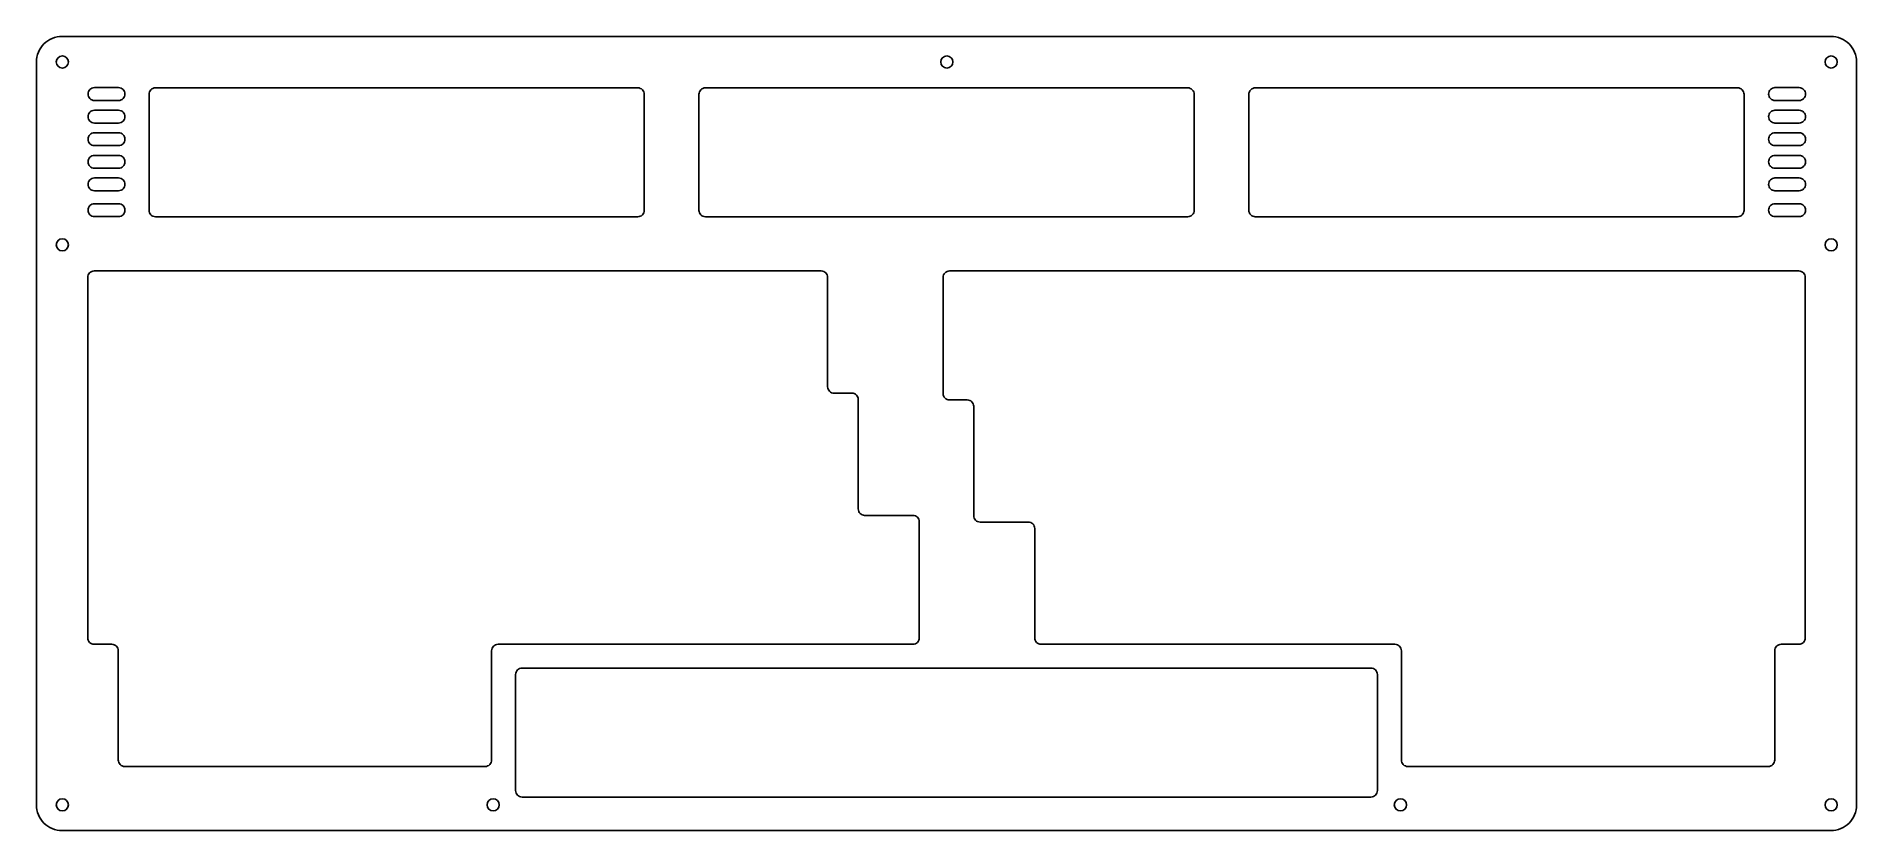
# Model space of a CAD drawing. Extents: x -39 to 244, y 94 to 218.
import ezdxf

# ---------------------------------------------------------------- set-up
doc = ezdxf.new("R2010")
doc.units = 0
doc.layers.add('Layer_1', color=7, linetype='CONTINUOUS')

msp = doc.modelspace()

# ---------------------------------------------------------------- linework, layer by layer
at = {"layer": 'Layer_1', "color": 1}
for p, q in [((240.459633, 218.021719), (-35.290013, 218.021719)), ((-39.290006, 214.022724), (-39.290006, 98.197869)), ((-34.294531, 214.032732), (-34.294531, 214.032732)), ((103.580306, 214.032732), (103.580306, 214.032732)), ((241.455123, 214.032732), (241.455123, 214.032732)), ((244.459633, 98.197369), (244.459633, 214.022224)), ((-30.246325, 210.031314), (-26.483849, 210.031314)), ((-20.731616, 209.996938), (54.46827, 209.996938)), ((64.993384, 209.996938), (140.19327, 209.996938)), ((150.718384, 209.996938), (225.91827, 209.996938)), ((231.736566, 210.031325), (235.499042, 210.031325)), ((-30.246325, 208.031299), (-26.483849, 208.031299)), ((-21.731396, 190.896961), (-21.731396, 208.996938)), ((55.468023, 208.996938), (55.468023, 190.896961)), ((63.993604, 190.896961), (63.993604, 208.996938)), ((141.193023, 208.996938), (141.193023, 190.896961)), ((149.718604, 190.896961), (149.718604, 208.996938)), ((226.918023, 208.996938), (226.918023, 190.896961)), ((231.736566, 208.03131), (235.499042, 208.03131)), ((-30.246325, 206.511328), (-26.483849, 206.511328)), ((-30.246325, 204.511313), (-26.483849, 204.511313)), ((231.736566, 206.511316), (235.499042, 206.511316)), ((231.736566, 204.511301), (235.499042, 204.511301)), ((-30.246325, 202.991316), (-26.483849, 202.991316)), ((231.736566, 202.99133), (235.499042, 202.99133)), ((-30.246325, 200.991301), (-26.483849, 200.991301)), ((-30.246325, 199.47133), (-26.483849, 199.47133)), ((231.736566, 200.991316), (235.499042, 200.991316)), ((231.736566, 199.471344), (235.499042, 199.471344)), ((-30.246325, 197.471315), (-26.483849, 197.471315)), ((-30.246325, 195.951344), (-26.483849, 195.951344)), ((231.736566, 197.47133), (235.499042, 197.47133)), ((231.736566, 195.951332), (235.499042, 195.951332)), ((-30.246325, 193.95133), (-26.483849, 193.95133)), ((231.736566, 193.951318), (235.499042, 193.951318)), ((-26.483585, 191.929971), (-30.24659, 191.929971)), ((235.499306, 191.929982), (231.736301, 191.929982)), ((-26.483585, 189.931338), (-30.24659, 189.931338)), ((-26.483585, 189.931338), (-30.24659, 189.931338)), ((54.46827, 189.896961), (-20.731616, 189.896961)), ((140.19327, 189.896961), (64.993384, 189.896961)), ((225.91827, 189.896961), (150.718384, 189.896961)), ((235.499306, 189.931349), (231.736301, 189.931349)), ((235.499306, 189.931349), (231.736301, 189.931349)), ((-34.294531, 185.532767), (-34.294531, 185.532767)), ((241.455123, 185.532767), (241.455123, 185.532767)), ((-31.290021, 124.247836), (-31.290021, 180.447766)), ((-30.29003, 181.447765), (83.059841, 181.447765)), ((84.059832, 180.447766), (84.059832, 163.397786)), ((102.059811, 162.347788), (102.059811, 180.447766)), ((103.059802, 181.447765), (235.459649, 181.447765)), ((236.45964, 180.447766), (236.45964, 124.247836)), ((85.059824, 162.397789), (87.822335, 162.397789)), ((88.822326, 161.39779), (88.822326, 144.34781)), ((105.822313, 161.347789), (103.059802, 161.347789)), ((106.822305, 143.297812), (106.822305, 160.34779)), ((89.822318, 143.347813), (97.347323, 143.347813)), ((98.347314, 142.347814), (98.347314, 124.247836)), ((115.347301, 142.297813), (107.822296, 142.297813)), ((116.347293, 124.247836), (116.347293, 141.297814)), ((-27.527519, 123.247837), (-30.29003, 123.247837)), ((-26.527527, 105.19786), (-26.527527, 122.247838)), ((31.672398, 122.247838), (31.672398, 105.19786)), ((97.347323, 123.247837), (32.67239, 123.247837)), ((172.497229, 123.247837), (117.347284, 123.247837)), ((173.497221, 105.19786), (173.497221, 122.247838)), ((231.697146, 122.247838), (231.697146, 105.19786)), ((235.459649, 123.247837), (232.697138, 123.247837)), ((36.410101, 119.535343), (168.759439, 119.535343)), ((35.410083, 100.435366), (35.410083, 118.535344)), ((169.75943, 118.535344), (169.75943, 100.435366)), ((30.672407, 104.197861), (-25.527536, 104.197861)), ((230.697155, 104.197861), (174.497212, 104.197861)), ((168.759439, 99.435368), (36.410101, 99.435368)), ((-34.294531, 98.207878), (-34.294531, 98.207878)), ((-34.294531, 98.207878), (-34.294531, 98.207878)), ((32.855074, 98.207878), (32.855074, 98.207878)), ((174.292202, 98.207878), (174.292202, 98.207878)), ((241.455123, 98.207878), (241.455123, 98.207878)), ((-35.290013, 94.197874), (240.459633, 94.197874))]:
    msp.add_line(p, q, dxfattribs=at)
for points in [[(-38.118406, 216.850119), (-38.868604, 216.100021), (-39.290006, 215.082623), (-39.290006, 214.021724)], [(-35.290013, 218.021719), (-36.350912, 218.021719), (-37.368313, 217.600318), (-38.118406, 216.850119)], [(243.288025, 216.850119), (242.537932, 217.600318), (241.520531, 218.021719), (240.459633, 218.021719)], [(244.459633, 214.021724), (244.459633, 215.082623), (244.038234, 216.100021), (243.288025, 216.850119)], [(-35.244516, 214.982731), (-35.769237, 214.982731), (-36.194528, 214.557432), (-36.194528, 214.032732)], [(-36.194528, 214.032732), (-36.194528, 213.508032), (-35.769237, 213.082734), (-35.244516, 213.082734)], [(-34.294531, 214.032732), (-34.294531, 214.557432), (-34.719821, 214.982731), (-35.244516, 214.982731)], [(-35.244516, 213.082734), (-34.719821, 213.082734), (-34.294531, 213.508032), (-34.294531, 214.032732)], [(102.630294, 214.982731), (102.105599, 214.982731), (101.680309, 214.557432), (101.680309, 214.032732)], [(101.680309, 214.032732), (101.680309, 213.508032), (102.105599, 213.082734), (102.630294, 213.082734)], [(103.580306, 214.032732), (103.580306, 214.557432), (103.154988, 214.982731), (102.630294, 214.982731)], [(102.630294, 213.082734), (103.154988, 213.082734), (103.580306, 213.508032), (103.580306, 214.032732)], [(240.505125, 214.982731), (239.980425, 214.982731), (239.555126, 214.557432), (239.555126, 214.032732)], [(239.555126, 214.032732), (239.555126, 213.508032), (239.980425, 213.082734), (240.505125, 213.082734)], [(241.455123, 214.032732), (241.455123, 214.557432), (241.029822, 214.982731), (240.505125, 214.982731)], [(240.505125, 213.082734), (241.029822, 213.082734), (241.455123, 213.508032), (241.455123, 214.032732)], [(-30.245849, 210.031314), (-30.511067, 210.031314), (-30.765358, 209.925912), (-30.952947, 209.738412)], [(-25.777148, 209.738412), (-25.964737, 209.925912), (-26.219028, 210.031314), (-26.484326, 210.031314)], [(-20.731378, 209.996938), (-20.996596, 209.996938), (-21.250887, 209.891536), (-21.438476, 209.704036)], [(55.175209, 209.704036), (54.98762, 209.891536), (54.733329, 209.996938), (54.468032, 209.996938)], [(64.993622, 209.996938), (64.728404, 209.996938), (64.474113, 209.891536), (64.286524, 209.704036)], [(140.900209, 209.704036), (140.71262, 209.891536), (140.458329, 209.996938), (140.193032, 209.996938)], [(150.718622, 209.996938), (150.453404, 209.996938), (150.199113, 209.891536), (150.011524, 209.704036)], [(226.625209, 209.704036), (226.43762, 209.891536), (226.183329, 209.996938), (225.918032, 209.996938)], [(231.737042, 210.031325), (231.471824, 210.031325), (231.217533, 209.925923), (231.029944, 209.738424)], [(236.205743, 209.738424), (236.018154, 209.925923), (235.763863, 210.031325), (235.498565, 210.031325)], [(-30.952947, 209.738412), (-31.140457, 209.550913), (-31.245867, 209.296514), (-31.245867, 209.031314)], [(-30.952947, 208.3242), (-31.140457, 208.5117), (-31.245867, 208.766099), (-31.245867, 209.031299)], [(-30.245849, 208.031299), (-30.511067, 208.031299), (-30.765358, 208.136701), (-30.952947, 208.3242)], [(-25.777148, 208.3242), (-25.964737, 208.136701), (-26.219028, 208.031299), (-26.484326, 208.031299)], [(-25.484334, 209.031314), (-25.484334, 209.296514), (-25.589638, 209.550913), (-25.777148, 209.738412)], [(-25.484334, 209.031299), (-25.484334, 208.766099), (-25.589638, 208.5117), (-25.777148, 208.3242)], [(-21.438476, 209.704036), (-21.625986, 209.516537), (-21.731396, 209.262138), (-21.731396, 208.996938)], [(55.468023, 208.996938), (55.468023, 209.262138), (55.362719, 209.516537), (55.175209, 209.704036)], [(64.286524, 209.704036), (64.099014, 209.516537), (63.993604, 209.262138), (63.993604, 208.996938)], [(141.193023, 208.996938), (141.193023, 209.262138), (141.087719, 209.516537), (140.900209, 209.704036)], [(150.011524, 209.704036), (149.824014, 209.516537), (149.718604, 209.262138), (149.718604, 208.996938)], [(226.918023, 208.996938), (226.918023, 209.262138), (226.812719, 209.516537), (226.625209, 209.704036)], [(231.029944, 209.738424), (230.842434, 209.550924), (230.737024, 209.296525), (230.737024, 209.031326)], [(231.029944, 208.324212), (230.842434, 208.511711), (230.737024, 208.76611), (230.737024, 209.03131)], [(231.737042, 208.03131), (231.471824, 208.03131), (231.217533, 208.136712), (231.029944, 208.324212)], [(236.205743, 208.324212), (236.018154, 208.136712), (235.763863, 208.03131), (235.498565, 208.03131)], [(236.498557, 209.031326), (236.498557, 209.296525), (236.393253, 209.550924), (236.205743, 209.738424)], [(236.498557, 209.03131), (236.498557, 208.76611), (236.393253, 208.511711), (236.205743, 208.324212)], [(-30.952947, 206.218427), (-31.140457, 206.030927), (-31.245867, 205.776528), (-31.245867, 205.511329)], [(-30.952947, 204.804215), (-31.140457, 204.991714), (-31.245867, 205.246113), (-31.245867, 205.511313)], [(-30.245849, 206.511328), (-30.511067, 206.511328), (-30.765358, 206.405926), (-30.952947, 206.218427)], [(-30.245849, 204.511313), (-30.511067, 204.511313), (-30.765358, 204.616715), (-30.952947, 204.804215)], [(-25.777148, 206.218427), (-25.964737, 206.405926), (-26.219028, 206.511328), (-26.484326, 206.511328)], [(-25.777148, 204.804215), (-25.964737, 204.616715), (-26.219028, 204.511313), (-26.484326, 204.511313)], [(-25.484334, 205.511329), (-25.484334, 205.776528), (-25.589638, 206.030927), (-25.777148, 206.218427)], [(-25.484334, 205.511313), (-25.484334, 205.246113), (-25.589638, 204.991714), (-25.777148, 204.804215)], [(231.029944, 206.218415), (230.842434, 206.030915), (230.737024, 205.776516), (230.737024, 205.511317)], [(231.029944, 204.804203), (230.842434, 204.991702), (230.737024, 205.246101), (230.737024, 205.511301)], [(231.737042, 206.511316), (231.471824, 206.511316), (231.217533, 206.405914), (231.029944, 206.218415)], [(231.737042, 204.511301), (231.471824, 204.511301), (231.217533, 204.616703), (231.029944, 204.804203)], [(236.205743, 206.218415), (236.018154, 206.405914), (235.763863, 206.511316), (235.498565, 206.511316)], [(236.205743, 204.804203), (236.018154, 204.616703), (235.763863, 204.511301), (235.498565, 204.511301)], [(236.498557, 205.511317), (236.498557, 205.776516), (236.393253, 206.030915), (236.205743, 206.218415)], [(236.498557, 205.511301), (236.498557, 205.246101), (236.393253, 204.991702), (236.205743, 204.804203)], [(-30.952947, 202.698414), (-31.140457, 202.510915), (-31.245867, 202.256516), (-31.245867, 201.991316)], [(-30.952947, 201.284202), (-31.140457, 201.471702), (-31.245867, 201.726101), (-31.245867, 201.991301)], [(-30.245849, 202.991316), (-30.511067, 202.991316), (-30.765358, 202.885914), (-30.952947, 202.698414)], [(-25.777148, 202.698414), (-25.964737, 202.885914), (-26.219028, 202.991316), (-26.484326, 202.991316)], [(-25.484334, 201.991316), (-25.484334, 202.256516), (-25.589638, 202.510915), (-25.777148, 202.698414)], [(-25.484334, 201.991301), (-25.484334, 201.726101), (-25.589638, 201.471702), (-25.777148, 201.284202)], [(231.029944, 202.698429), (230.842434, 202.510929), (230.737024, 202.25653), (230.737024, 201.991331)], [(231.029944, 201.284217), (230.842434, 201.471716), (230.737024, 201.726115), (230.737024, 201.991315)], [(231.737042, 202.99133), (231.471824, 202.99133), (231.217533, 202.885928), (231.029944, 202.698429)], [(236.205743, 202.698429), (236.018154, 202.885928), (235.763863, 202.99133), (235.498565, 202.99133)], [(236.498557, 201.991331), (236.498557, 202.25653), (236.393253, 202.510929), (236.205743, 202.698429)], [(236.498557, 201.991315), (236.498557, 201.726115), (236.393253, 201.471716), (236.205743, 201.284217)], [(-30.952947, 199.178429), (-31.140457, 198.990929), (-31.245867, 198.73653), (-31.245867, 198.471331)], [(-30.245849, 200.991301), (-30.511067, 200.991301), (-30.765358, 201.096703), (-30.952947, 201.284202)], [(-30.245849, 199.47133), (-30.511067, 199.47133), (-30.765358, 199.365928), (-30.952947, 199.178429)], [(-25.777148, 201.284202), (-25.964737, 201.096703), (-26.219028, 200.991301), (-26.484326, 200.991301)], [(-25.777148, 199.178429), (-25.964737, 199.365928), (-26.219028, 199.47133), (-26.484326, 199.47133)], [(-25.484334, 198.471331), (-25.484334, 198.73653), (-25.589638, 198.990929), (-25.777148, 199.178429)], [(231.029944, 199.178443), (230.842434, 198.990944), (230.737024, 198.736544), (230.737024, 198.471345)], [(231.737042, 200.991316), (231.471824, 200.991316), (231.217533, 201.096717), (231.029944, 201.284217)], [(231.737042, 199.471344), (231.471824, 199.471344), (231.217533, 199.365942), (231.029944, 199.178443)], [(236.205743, 201.284217), (236.018154, 201.096717), (235.763863, 200.991316), (235.498565, 200.991316)], [(236.205743, 199.178443), (236.018154, 199.365942), (235.763863, 199.471344), (235.498565, 199.471344)], [(236.498557, 198.471345), (236.498557, 198.736544), (236.393253, 198.990944), (236.205743, 199.178443)], [(-30.952947, 197.764217), (-31.140457, 197.951716), (-31.245867, 198.206115), (-31.245867, 198.471315)], [(-30.245849, 197.471315), (-30.511067, 197.471315), (-30.765358, 197.576717), (-30.952947, 197.764217)], [(-30.245849, 195.951344), (-30.511067, 195.951344), (-30.765358, 195.845942), (-30.952947, 195.658443)], [(-25.777148, 197.764217), (-25.964737, 197.576717), (-26.219028, 197.471315), (-26.484326, 197.471315)], [(-25.777148, 195.658443), (-25.964737, 195.845942), (-26.219028, 195.951344), (-26.484326, 195.951344)], [(-25.484334, 198.471315), (-25.484334, 198.206115), (-25.589638, 197.951716), (-25.777148, 197.764217)], [(231.029944, 197.764231), (230.842434, 197.95173), (230.737024, 198.20613), (230.737024, 198.471329)], [(231.737042, 197.47133), (231.471824, 197.47133), (231.217533, 197.576732), (231.029944, 197.764231)], [(231.737042, 195.951332), (231.471824, 195.951332), (231.217533, 195.84593), (231.029944, 195.658431)], [(236.205743, 197.764231), (236.018154, 197.576732), (235.763863, 197.47133), (235.498565, 197.47133)], [(236.205743, 195.658431), (236.018154, 195.84593), (235.763863, 195.951332), (235.498565, 195.951332)], [(236.498557, 198.471329), (236.498557, 198.20613), (236.393253, 197.95173), (236.205743, 197.764231)], [(-30.952947, 195.658443), (-31.140457, 195.470944), (-31.245867, 195.216544), (-31.245867, 194.951345)], [(-30.952947, 194.244231), (-31.140457, 194.43173), (-31.245867, 194.686129), (-31.245867, 194.951329)], [(-30.245849, 193.95133), (-30.511067, 193.95133), (-30.765358, 194.056732), (-30.952947, 194.244231)], [(-25.777148, 194.244231), (-25.964737, 194.056732), (-26.219028, 193.95133), (-26.484326, 193.95133)], [(-25.484334, 194.951345), (-25.484334, 195.216544), (-25.589638, 195.470944), (-25.777148, 195.658443)], [(-25.484334, 194.951329), (-25.484334, 194.686129), (-25.589638, 194.43173), (-25.777148, 194.244231)], [(231.029944, 195.658431), (230.842434, 195.470931), (230.737024, 195.216532), (230.737024, 194.951333)], [(231.029944, 194.244219), (230.842434, 194.431718), (230.737024, 194.686117), (230.737024, 194.951317)], [(231.737042, 193.951318), (231.471824, 193.951318), (231.217533, 194.056719), (231.029944, 194.244219)], [(236.205743, 194.244219), (236.018154, 194.056719), (235.763863, 193.951318), (235.498565, 193.951318)], [(236.498557, 194.951333), (236.498557, 195.216532), (236.393253, 195.470931), (236.205743, 195.658431)], [(236.498557, 194.951317), (236.498557, 194.686117), (236.393253, 194.431718), (236.205743, 194.244219)], [(-31.245867, 190.929972), (-31.245867, 191.195171), (-31.140457, 191.44957), (-30.952947, 191.637072)], [(-31.245867, 190.931337), (-31.245867, 190.666137), (-31.140457, 190.411738), (-30.952947, 190.224236)], [(-31.245867, 190.931337), (-31.245867, 190.666137), (-31.140457, 190.411738), (-30.952947, 190.224236)], [(-30.952947, 191.637072), (-30.765358, 191.824572), (-30.511067, 191.929971), (-30.245849, 191.929971)], [(-30.952947, 190.224236), (-30.765358, 190.036737), (-30.511067, 189.931338), (-30.245849, 189.931338)], [(-30.952947, 190.224236), (-30.765358, 190.036737), (-30.511067, 189.931338), (-30.245849, 189.931338)], [(-26.484326, 191.929971), (-26.219028, 191.929971), (-25.964737, 191.824572), (-25.777148, 191.637072)], [(-26.484326, 189.931338), (-26.219028, 189.931338), (-25.964737, 190.036737), (-25.777148, 190.224236)], [(-26.484326, 189.931338), (-26.219028, 189.931338), (-25.964737, 190.036737), (-25.777148, 190.224236)], [(-25.777148, 191.637072), (-25.589638, 191.44957), (-25.484334, 191.195171), (-25.484334, 190.929972)], [(-25.777148, 190.224236), (-25.589638, 190.411738), (-25.484334, 190.666137), (-25.484334, 190.931337)], [(-25.777148, 190.224236), (-25.589638, 190.411738), (-25.484334, 190.666137), (-25.484334, 190.931337)], [(-21.731396, 190.896961), (-21.731396, 190.631761), (-21.625986, 190.377362), (-21.438476, 190.18986)], [(-21.438476, 190.18986), (-21.250887, 190.002361), (-20.996596, 189.896961), (-20.731378, 189.896961)], [(54.468032, 189.896961), (54.733329, 189.896961), (54.98762, 190.002361), (55.175209, 190.18986)], [(55.175209, 190.18986), (55.362719, 190.377362), (55.468023, 190.631761), (55.468023, 190.896961)], [(63.993604, 190.896961), (63.993604, 190.631761), (64.099014, 190.377362), (64.286524, 190.18986)], [(64.286524, 190.18986), (64.474113, 190.002361), (64.728404, 189.896961), (64.993622, 189.896961)], [(140.193032, 189.896961), (140.458329, 189.896961), (140.71262, 190.002361), (140.900209, 190.18986)], [(140.900209, 190.18986), (141.087719, 190.377362), (141.193023, 190.631761), (141.193023, 190.896961)], [(149.718604, 190.896961), (149.718604, 190.631761), (149.824014, 190.377362), (150.011524, 190.18986)], [(150.011524, 190.18986), (150.199113, 190.002361), (150.453404, 189.896961), (150.718622, 189.896961)], [(225.918032, 189.896961), (226.183329, 189.896961), (226.43762, 190.002361), (226.625209, 190.18986)], [(226.625209, 190.18986), (226.812719, 190.377362), (226.918023, 190.631761), (226.918023, 190.896961)], [(230.737024, 190.929983), (230.737024, 191.195182), (230.842434, 191.449581), (231.029944, 191.637083)], [(230.737024, 190.931348), (230.737024, 190.666149), (230.842434, 190.411749), (231.029944, 190.224247)], [(230.737024, 190.931348), (230.737024, 190.666149), (230.842434, 190.411749), (231.029944, 190.224247)], [(231.029944, 191.637083), (231.217533, 191.824583), (231.471824, 191.929982), (231.737042, 191.929982)], [(231.029944, 190.224247), (231.217533, 190.036748), (231.471824, 189.931349), (231.737042, 189.931349)], [(231.029944, 190.224247), (231.217533, 190.036748), (231.471824, 189.931349), (231.737042, 189.931349)], [(235.498565, 191.929982), (235.763863, 191.929982), (236.018154, 191.824583), (236.205743, 191.637083)], [(235.498565, 189.931349), (235.763863, 189.931349), (236.018154, 190.036748), (236.205743, 190.224247)], [(235.498565, 189.931349), (235.763863, 189.931349), (236.018154, 190.036748), (236.205743, 190.224247)], [(236.205743, 191.637083), (236.393253, 191.449581), (236.498557, 191.195182), (236.498557, 190.929983)], [(236.205743, 190.224247), (236.393253, 190.411749), (236.498557, 190.666149), (236.498557, 190.931348)], [(236.205743, 190.224247), (236.393253, 190.411749), (236.498557, 190.666149), (236.498557, 190.931348)], [(-35.244516, 186.482765), (-35.769237, 186.482765), (-36.194528, 186.057467), (-36.194528, 185.532767)], [(-36.194528, 185.532767), (-36.194528, 185.008067), (-35.769237, 184.582768), (-35.244516, 184.582768)], [(-34.294531, 185.532767), (-34.294531, 186.057467), (-34.719821, 186.482765), (-35.244516, 186.482765)], [(-35.244516, 184.582768), (-34.719821, 184.582768), (-34.294531, 185.008067), (-34.294531, 185.532767)], [(240.505125, 186.482765), (239.980425, 186.482765), (239.555126, 186.057467), (239.555126, 185.532767)], [(239.555126, 185.532767), (239.555126, 185.008067), (239.980425, 184.582768), (240.505125, 184.582768)], [(241.455123, 185.532767), (241.455123, 186.057467), (241.029822, 186.482765), (240.505125, 186.482765)], [(240.505125, 184.582768), (241.029822, 184.582768), (241.455123, 185.008067), (241.455123, 185.532767)], [(-30.997128, 181.154864), (-31.184611, 180.967365), (-31.290021, 180.712965), (-31.290021, 180.447766)], [(-30.29003, 181.447765), (-30.555221, 181.447765), (-30.809618, 181.342363), (-30.997128, 181.154864)], [(83.766939, 181.154864), (83.579429, 181.342363), (83.325032, 181.447765), (83.059841, 181.447765)], [(84.059832, 180.447766), (84.059832, 180.712965), (83.954423, 180.967365), (83.766939, 181.154864)], [(102.352704, 181.154864), (102.165221, 180.967365), (102.059811, 180.712965), (102.059811, 180.447766)], [(103.059802, 181.447765), (102.794611, 181.447765), (102.540214, 181.342363), (102.352704, 181.154864)], [(236.166747, 181.154864), (235.979237, 181.342363), (235.72484, 181.447765), (235.459649, 181.447765)], [(236.45964, 180.447766), (236.45964, 180.712965), (236.354231, 180.967365), (236.166747, 181.154864)], [(84.059832, 163.397786), (84.059832, 163.132587), (84.165242, 162.878187), (84.352726, 162.690688)], [(84.352726, 162.690688), (84.540236, 162.503189), (84.794632, 162.397789), (85.059824, 162.397789)], [(88.529433, 162.104888), (88.341923, 162.292387), (88.087526, 162.397789), (87.822335, 162.397789)], [(88.822326, 161.39779), (88.822326, 161.662989), (88.716917, 161.917389), (88.529433, 162.104888)], [(102.059811, 162.347788), (102.059811, 162.082589), (102.165221, 161.82819), (102.352704, 161.64069)], [(102.352704, 161.64069), (102.540214, 161.453188), (102.794611, 161.347789), (103.059802, 161.347789)], [(106.529411, 161.05489), (106.341901, 161.24239), (106.087505, 161.347789), (105.822313, 161.347789)], [(106.822305, 160.34779), (106.822305, 160.612992), (106.716895, 160.867391), (106.529411, 161.05489)], [(88.822326, 144.34781), (88.822326, 144.082611), (88.927736, 143.828211), (89.11522, 143.640712)], [(89.11522, 143.640712), (89.30273, 143.453213), (89.557126, 143.347813), (89.822318, 143.347813)], [(98.054421, 143.054912), (97.866911, 143.242411), (97.612514, 143.347813), (97.347323, 143.347813)], [(98.347314, 142.347814), (98.347314, 142.613013), (98.241905, 142.867413), (98.054421, 143.054912)], [(106.822305, 143.297812), (106.822305, 143.032613), (106.927715, 142.778214), (107.115198, 142.590714)], [(107.115198, 142.590714), (107.302708, 142.403212), (107.557105, 142.297813), (107.822296, 142.297813)], [(116.054399, 142.004914), (115.866889, 142.192414), (115.612493, 142.297813), (115.347301, 142.297813)], [(116.347293, 141.297814), (116.347293, 141.563016), (116.241883, 141.817415), (116.054399, 142.004914)], [(-31.290021, 124.247836), (-31.290021, 123.982637), (-31.184611, 123.728238), (-30.997128, 123.540738)], [(-30.997128, 123.540738), (-30.809618, 123.353236), (-30.555221, 123.247837), (-30.29003, 123.247837)], [(-26.820421, 122.954938), (-27.007931, 123.142438), (-27.262327, 123.247837), (-27.527519, 123.247837)], [(-26.527527, 122.247838), (-26.527527, 122.513037), (-26.632937, 122.767439), (-26.820421, 122.954938)], [(31.965292, 122.954938), (31.777808, 122.767439), (31.672398, 122.513037), (31.672398, 122.247838)], [(32.67239, 123.247837), (32.407198, 123.247837), (32.152802, 123.142438), (31.965292, 122.954938)], [(97.347323, 123.247837), (97.612514, 123.247837), (97.866911, 123.353236), (98.054421, 123.540738)], [(98.054421, 123.540738), (98.241905, 123.728238), (98.347314, 123.982637), (98.347314, 124.247836)], [(116.347293, 124.247836), (116.347293, 123.982637), (116.452703, 123.728238), (116.640186, 123.540738)], [(116.640186, 123.540738), (116.827696, 123.353236), (117.082093, 123.247837), (117.347284, 123.247837)], [(173.204327, 122.954938), (173.016817, 123.142438), (172.762421, 123.247837), (172.497229, 123.247837)], [(173.497221, 122.247838), (173.497221, 122.513037), (173.391811, 122.767439), (173.204327, 122.954938)], [(231.99004, 122.954938), (231.802556, 122.767439), (231.697146, 122.513037), (231.697146, 122.247838)], [(232.697138, 123.247837), (232.431946, 123.247837), (232.17755, 123.142438), (231.99004, 122.954938)], [(235.459649, 123.247837), (235.72484, 123.247837), (235.979237, 123.353236), (236.166747, 123.540738)], [(236.166747, 123.540738), (236.354231, 123.728238), (236.45964, 123.982637), (236.45964, 124.247836)], [(35.703003, 119.242442), (35.515493, 119.054943), (35.410083, 118.800543), (35.410083, 118.535344)], [(36.410101, 119.535343), (36.144883, 119.535343), (35.890592, 119.429941), (35.703003, 119.242442)], [(169.466616, 119.242442), (169.279027, 119.429941), (169.024736, 119.535343), (168.759439, 119.535343)], [(169.75943, 118.535344), (169.75943, 118.800543), (169.654126, 119.054943), (169.466616, 119.242442)], [(-26.527527, 105.19786), (-26.527527, 104.932661), (-26.422117, 104.678262), (-26.234634, 104.490762)], [(31.379505, 104.490762), (31.566989, 104.678262), (31.672398, 104.932661), (31.672398, 105.19786)], [(173.497221, 105.19786), (173.497221, 104.932661), (173.602631, 104.678262), (173.790114, 104.490762)], [(231.404253, 104.490762), (231.591737, 104.678262), (231.697146, 104.932661), (231.697146, 105.19786)], [(-26.234634, 104.490762), (-26.047124, 104.30326), (-25.792727, 104.197861), (-25.527536, 104.197861)], [(30.672407, 104.197861), (30.937598, 104.197861), (31.191995, 104.30326), (31.379505, 104.490762)], [(173.790114, 104.490762), (173.977624, 104.30326), (174.232021, 104.197861), (174.497212, 104.197861)], [(230.697155, 104.197861), (230.962346, 104.197861), (231.216743, 104.30326), (231.404253, 104.490762)], [(35.410083, 100.435366), (35.410083, 100.170167), (35.515493, 99.915767), (35.703003, 99.728267)], [(35.703003, 99.728267), (35.890592, 99.540767), (36.144883, 99.435368), (36.410101, 99.435368)], [(168.759439, 99.435368), (169.024736, 99.435368), (169.279027, 99.540767), (169.466616, 99.728267)], [(169.466616, 99.728267), (169.654126, 99.915767), (169.75943, 100.170167), (169.75943, 100.435366)], [(-39.290006, 98.197869), (-39.290006, 97.13697), (-38.868604, 96.119572), (-38.118406, 95.369473)], [(-35.244516, 99.157876), (-35.769237, 99.157876), (-36.194528, 98.732578), (-36.194528, 98.207878)], [(-35.244516, 99.157876), (-35.769237, 99.157876), (-36.194528, 98.732578), (-36.194528, 98.207878)], [(-36.194528, 98.207878), (-36.194528, 97.683178), (-35.769237, 97.257879), (-35.244516, 97.257879)], [(-36.194528, 98.207878), (-36.194528, 97.683178), (-35.769237, 97.257879), (-35.244516, 97.257879)], [(-34.294531, 98.207878), (-34.294531, 98.732578), (-34.719821, 99.157876), (-35.244516, 99.157876)], [(-34.294531, 98.207878), (-34.294531, 98.732578), (-34.719821, 99.157876), (-35.244516, 99.157876)], [(-35.244516, 97.257879), (-34.719821, 97.257879), (-34.294531, 97.683178), (-34.294531, 98.207878)], [(-35.244516, 97.257879), (-34.719821, 97.257879), (-34.294531, 97.683178), (-34.294531, 98.207878)], [(31.905088, 99.157876), (31.3805, 99.157876), (30.955077, 98.732578), (30.955077, 98.207878)], [(30.955077, 98.207878), (30.955077, 97.683178), (31.3805, 97.257879), (31.905088, 97.257879)], [(32.855074, 98.207878), (32.855074, 98.732578), (32.429783, 99.157876), (31.905088, 99.157876)], [(31.905088, 97.257879), (32.429783, 97.257879), (32.855074, 97.683178), (32.855074, 98.207878)], [(173.342217, 99.157876), (172.817602, 99.157876), (172.392206, 98.732578), (172.392206, 98.207878)], [(172.392206, 98.207878), (172.392206, 97.683178), (172.817602, 97.257879), (173.342217, 97.257879)], [(174.292202, 98.207878), (174.292202, 98.732578), (173.866912, 99.157876), (173.342217, 99.157876)], [(173.342217, 97.257879), (173.866912, 97.257879), (174.292202, 97.683178), (174.292202, 98.207878)], [(240.505125, 99.157876), (239.980425, 99.157876), (239.555126, 98.732578), (239.555126, 98.207878)], [(239.555126, 98.207878), (239.555126, 97.683178), (239.980425, 97.257879), (240.505125, 97.257879)], [(241.455123, 98.207878), (241.455123, 98.732578), (241.029822, 99.157876), (240.505125, 99.157876)], [(240.505125, 97.257879), (241.029822, 97.257879), (241.455123, 97.683178), (241.455123, 98.207878)], [(243.288025, 95.369473), (244.038234, 96.119572), (244.459633, 97.13697), (244.459633, 98.197869)], [(-38.118406, 95.369473), (-37.368313, 94.619274), (-36.350912, 94.197874), (-35.290013, 94.197874)], [(240.459633, 94.197874), (241.520531, 94.197874), (242.537932, 94.619274), (243.288025, 95.369473)]]:
    msp.add_open_spline(points, degree=3, dxfattribs=at)

doc.saveas('drawing.dxf')
